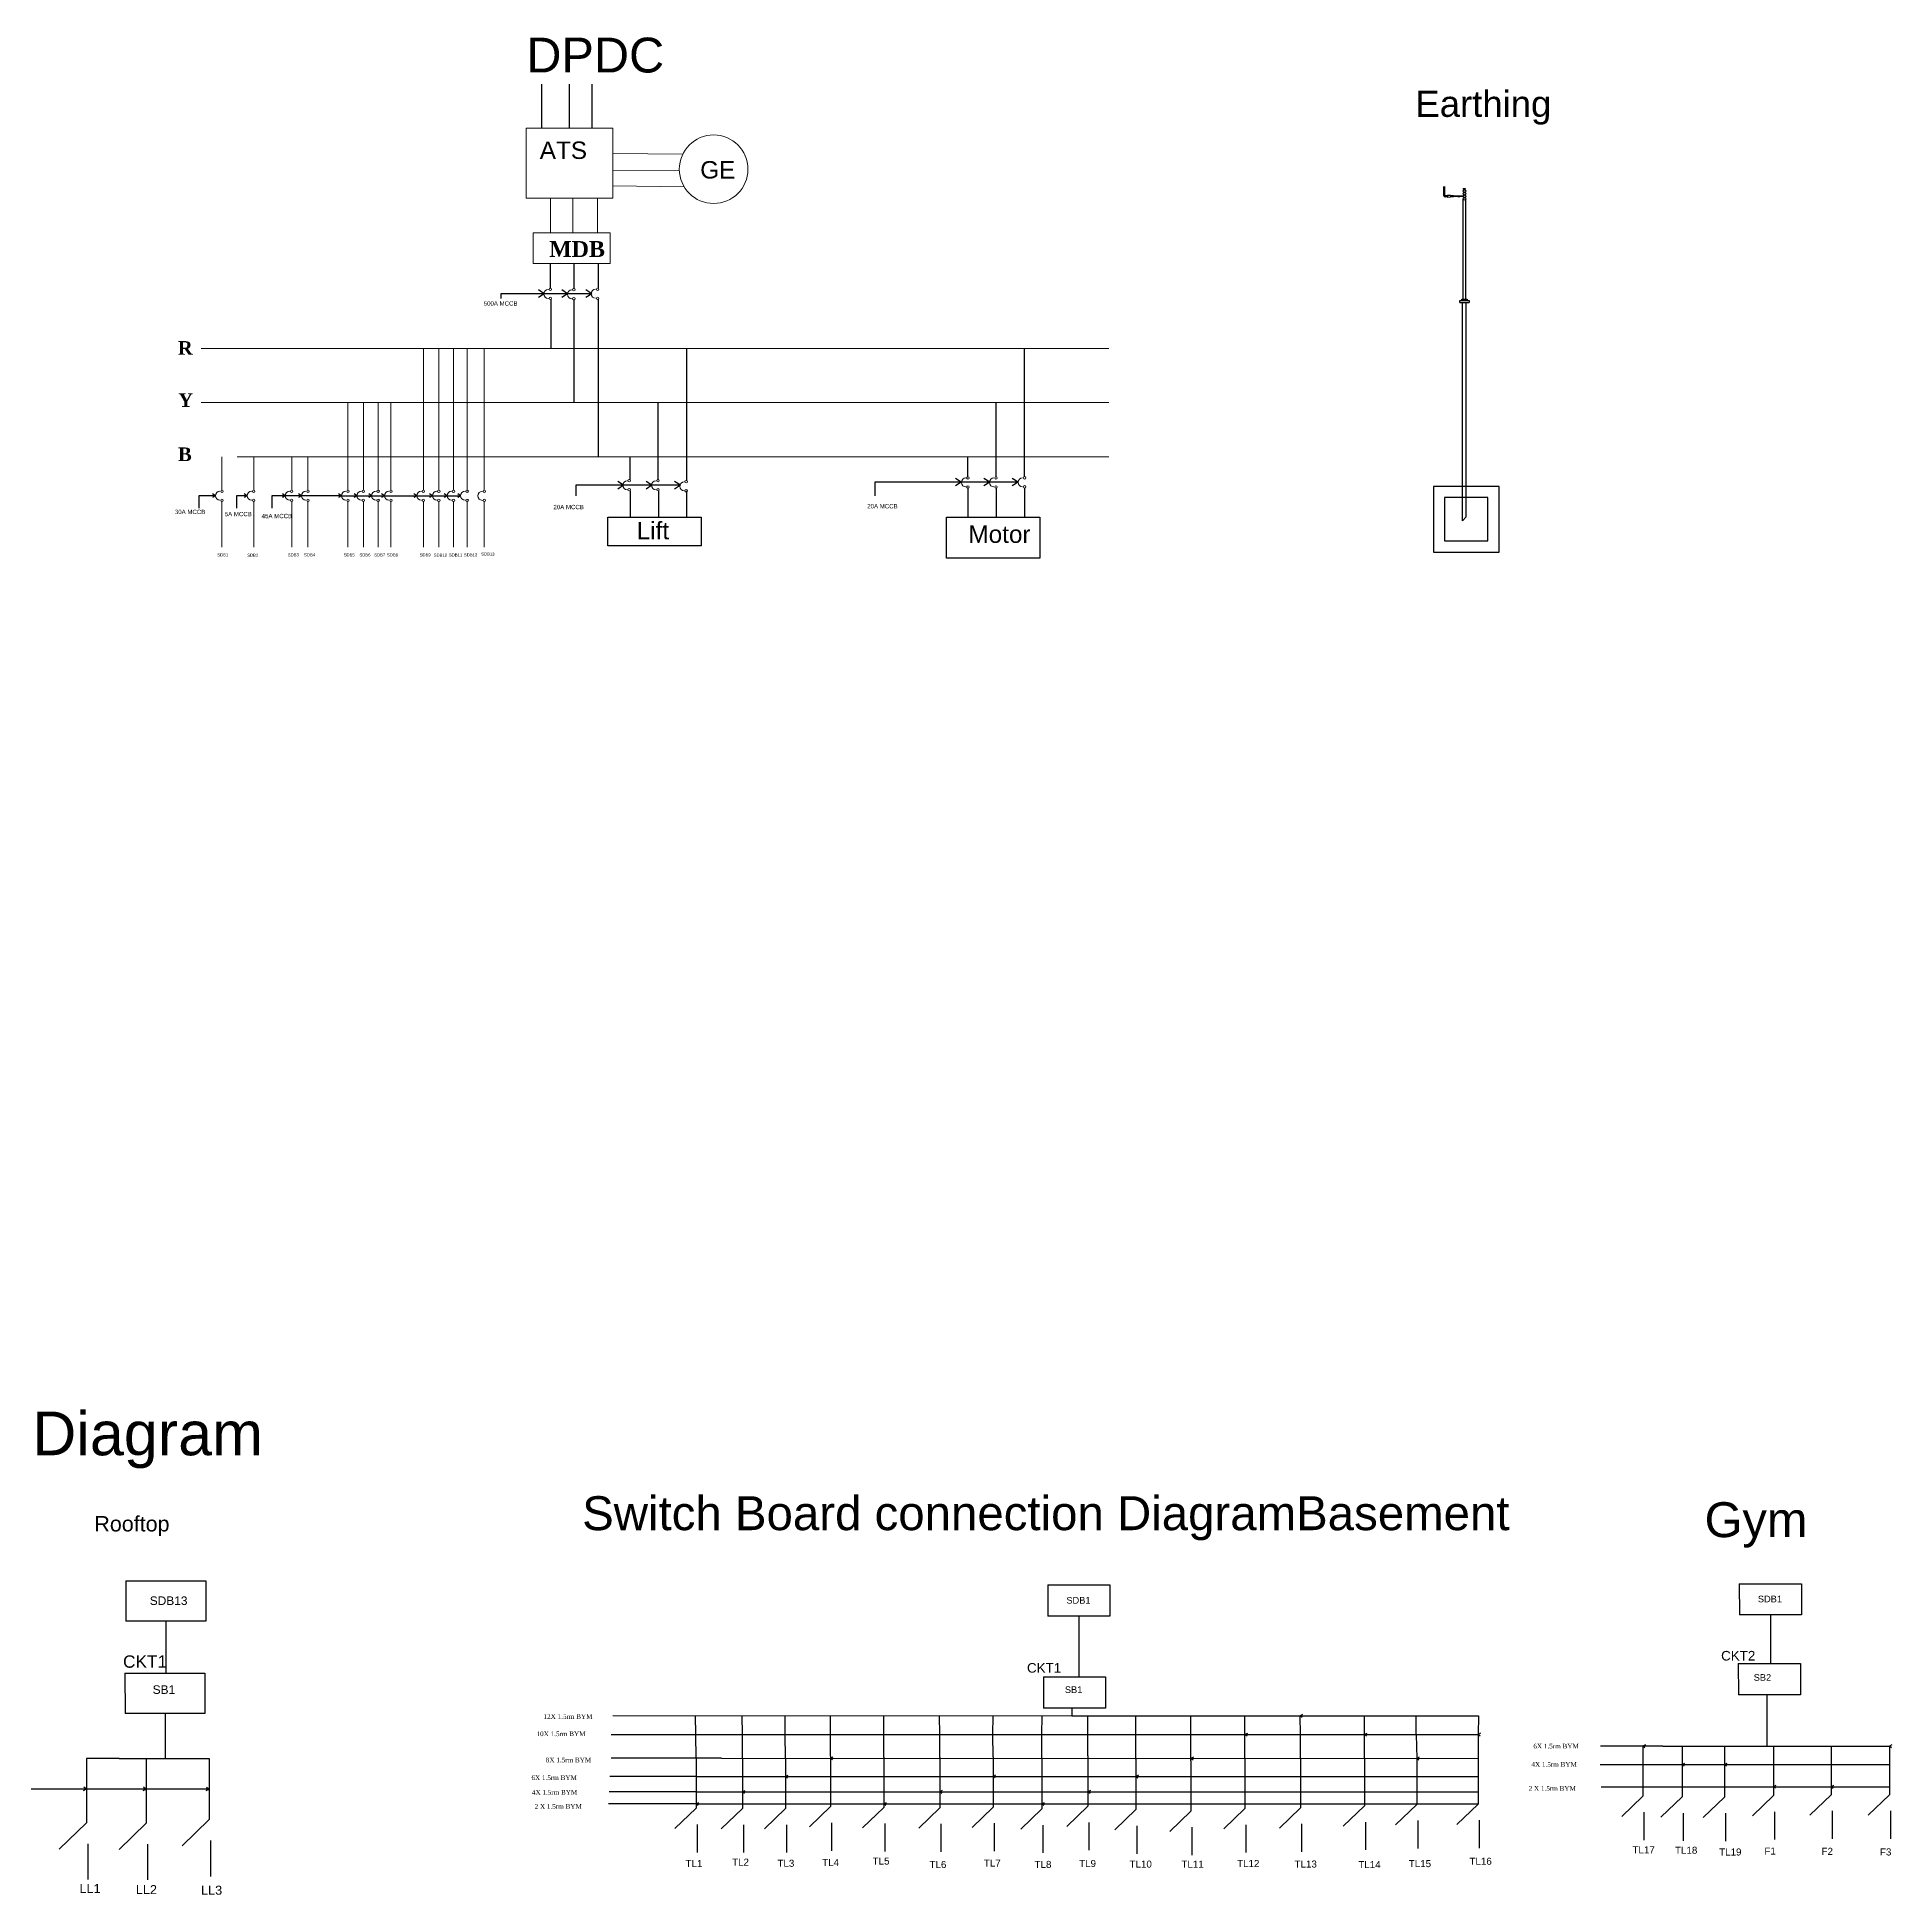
# Model space of a CAD drawing. Header units: inches. Extents: x 79 to 11386, y 236 to 3106.
# Drawn here: x 8829 to 11386, y 517 to 3077 of the extents above; entities that cross this region are included whole.
import ezdxf

# ---------------------------------------------------------------- set-up
doc = ezdxf.new("R2010")
doc.units = ezdxf.units.IN
doc.header["$LTSCALE"] = 20
doc.header["$MEASUREMENT"] = 0
doc.linetypes.add('HIDDEN', pattern=[0.375, 0.25, -0.125])
for name, color, linetype in [('appliances', 180, 'Continuous'), ('door_window', 30, 'Continuous'), ('hatch', 8, 'Continuous'), ('MDB', 255, 'Continuous'), ('Text', 250, 'Continuous'), ('Text layer', 200, 'HIDDEN')]:
    doc.layers.add(name, color=color, linetype=linetype)
doc.layers.add('Red Box', color=1, linetype='Continuous', lineweight=5)
doc.styles.get("Standard").update_dxf_attribs({"font": 'arial.ttf', "height": 6})

msp = doc.modelspace()

# ---------------------------------------------------------------- linework, layer by layer
for p, q in [((9524.67235, 2951.50433), (9524.67235, 3012.18959)), ((9562.8621, 2951.50433), (9562.8621, 3012.18959)), ((9594.23417, 2951.50433), (9594.23417, 3012.18959)), ((10768.22713, 2858.4338), (10768.22713, 2871.22257)), ((10769.59957, 2859.12925), (10769.59957, 2871.14384)), ((10794.94884, 2868.1019), (10794.94884, 2868.45898)), ((10794.94884, 2868.45898), (10797.91048, 2868.45898)), ((10795.80071, 2866.42612), (10794.94884, 2868.1019)), ((10794.94884, 2868.1019), (10797.91048, 2868.1019)), ((10795.03599, 2867.93046), (10795.13129, 2868.1019)), ((10795.33489, 2868.1019), (10795.12062, 2867.76399)), ((10795.19495, 2867.61777), (10795.50068, 2868.1019)), ((10795.27626, 2867.45781), (10795.65774, 2868.1019)), ((10795.37478, 2867.26401), (10795.84971, 2868.1019)), ((10795.45995, 2867.09646), (10795.99804, 2868.1019)), ((10795.51641, 2866.98539), (10796.10592, 2868.1019)), ((10795.58173, 2866.85689), (10796.23285, 2868.1019)), ((10795.65053, 2866.72155), (10796.38379, 2868.1019)), ((10795.71446, 2866.59578), (10796.5073, 2868.1019)), ((10795.76247, 2866.50135), (10796.60678, 2868.1019)), ((10795.80071, 2866.42612), (10796.73371, 2868.1019)), ((10795.98788, 2866.49739), (10796.85388, 2868.1019)), ((10796.24866, 2866.55976), (10797.0014, 2868.1019)), ((10796.47617, 2866.5821), (10797.10775, 2868.1019)), ((10796.6778, 2866.57792), (10797.31015, 2868.1019)), ((10796.81131, 2866.56274), (10797.48511, 2868.1019)), ((10796.93982, 2866.53852), (10797.66693, 2868.1019)), ((10797.10946, 2866.49142), (10797.77328, 2868.1019)), ((10797.21991, 2866.45089), (10797.91048, 2868.1019)), ((10797.91048, 2868.43884), (10797.91048, 2868.45898)), ((10797.91048, 2868.1019), (10797.91048, 2868.43884)), ((10773.23314, 2856.78816), (10769.78787, 2856.78816)), ((10773.23314, 2858.3212), (10769.98484, 2858.3212)), ((10773.23314, 2859.23076), (10773.23314, 2856.00879)), ((10773.23314, 2859.23076), (10777.39126, 2859.23076)), ((10777.39126, 2856.13597), (10773.23314, 2856.00879)), ((10777.39126, 2859.23076), (10777.39126, 2856.13597)), ((10781.28149, 2858.3212), (10777.39126, 2858.3212)), ((10781.28149, 2856.78816), (10777.39126, 2856.78816)), ((10781.28149, 2858.3212), (10781.28149, 2856.78816)), ((10787.37158, 2857.78305), (10781.28149, 2857.78305)), ((10787.37158, 2857.18346), (10781.28149, 2857.18346)), ((10787.37158, 2858.27129), (10787.37158, 2856.82902)), ((10787.37158, 2858.27129), (10790.06675, 2858.27129)), ((10790.06675, 2856.87945), (10787.37158, 2856.82902)), ((10790.06675, 2858.27129), (10790.06675, 2856.87945)), ((10794.74655, 2857.78305), (10790.06675, 2857.78305)), ((10794.75329, 2857.18346), (10790.06675, 2857.18346)), ((10794.72465, 2864.70884), (10794.72465, 2864.826)), ((10794.72465, 2715.91235), (10794.72465, 2853.49209)), ((10798.36151, 2715.91235), (10798.36151, 2854.00594)), ((9537.0364, 2731.10152), (9537.0364, 2764.78539)), ((9569.2361, 2731.08512), (9569.2361, 2764.78539)), ((9602.79739, 2731.07945), (9602.79739, 2764.78539)), ((9537.25971, 2715.42436), (9537.25971, 2647.97392)), ((9569.00102, 2715.40957), (9569.00102, 2573.12992)), ((9602.5249, 2715.40957), (9602.5249, 2498.28592)), ((10790.23809, 2711.39174), (10790.23809, 2714.09453)), ((10790.23809, 2714.09453), (10803.00665, 2714.09453)), ((10792.76959, 2714.09453), (10792.76959, 2715.91235)), ((10792.76959, 2715.91235), (10800.04695, 2715.91235)), ((10800.04695, 2715.91235), (10800.04695, 2714.09453)), ((10803.00665, 2714.09453), (10803.08435, 2711.39174)), ((10790.23809, 2711.39174), (10803.08435, 2711.39174)), ((10793.69618, 2410.15285), (10793.69618, 2711.39174)), ((10798.75766, 2415.65715), (10798.75766, 2711.39174)), ((9724.66615, 2465.37582), (9724.66615, 2647.97392)), ((10190.10227, 2471.43947), (10190.10227, 2647.97392)), ((9685.43705, 2467.06404), (9685.43705, 2573.12992)), ((10151.09387, 2471.43665), (10151.09387, 2573.12992)), ((9646.44467, 2467.0685), (9646.44467, 2498.28592)), ((10111.89029, 2471.43947), (10111.89029, 2498.28592)), ((9646.44377, 2451.3766), (9646.44377, 2415.25394)), ((9685.68456, 2451.38115), (9685.68456, 2415.25394)), ((9724.40928, 2451.39617), (9724.40928, 2415.25394)), ((10111.89029, 2455.74751), (10111.89029, 2415.25394)), ((10151.12421, 2455.75235), (10151.12421, 2415.25394)), ((10190.10227, 2455.74751), (10190.10227, 2415.25394)), ((10844.1942, 2457.70584), (10753.76116, 2457.70584)), ((10753.76116, 2457.70584), (10753.76116, 2367.27279)), ((10828.86657, 2442.3782), (10769.08879, 2442.3782)), ((10769.08879, 2442.3782), (10769.08879, 2382.60043)), ((10828.86657, 2382.60043), (10828.86657, 2442.3782)), ((10844.1942, 2367.27279), (10844.1942, 2457.70584)), ((10082.51402, 2415.25394), (10211.41202, 2415.25394)), ((10082.51402, 2358.86107), (10082.51402, 2415.25394)), ((10211.41202, 2415.25394), (10211.41202, 2358.86107)), ((10793.69618, 2410.15285), (10798.75766, 2415.65715)), ((10769.08879, 2382.60043), (10828.86657, 2382.60043)), ((10211.41202, 2358.86107), (10082.51402, 2358.86107)), ((10753.76116, 2367.27279), (10844.1942, 2367.27279)), ((8951.44038, 949.14185), (9061.78664, 949.14185)), ((8951.44038, 949.14185), (8951.62611, 893.61045)), ((9061.78664, 949.14185), (9061.78664, 893.61045)), ((10222.18529, 943.56665), (10307.80886, 943.56665)), ((10222.18529, 943.56665), (10222.3294, 900.47687)), ((10307.80886, 943.56665), (10307.80886, 900.47687)), ((11175.22865, 945.3975), (11260.85222, 945.3975)), ((11175.22865, 945.3975), (11175.37276, 902.30772)), ((11260.85222, 945.3975), (11260.85222, 902.30772)), ((10307.80886, 900.47687), (10222.3294, 900.47687)), ((10265.06913, 900.47687), (10265.06913, 816.80654)), ((11260.85222, 902.30772), (11175.37276, 902.30772)), ((11218.11249, 902.30772), (11218.11249, 835.38361)), ((9061.78664, 893.61045), (8951.62611, 893.61045)), ((9006.70638, 893.61045), (9006.70638, 828.97457)), ((8950.29024, 821.89983), (9060.6365, 821.89983)), ((8950.29024, 821.89983), (8950.47597, 766.36843)), ((9006.70638, 828.97457), (9006.70638, 821.89983)), ((9060.6365, 821.89983), (9060.6365, 766.36843)), ((11173.93256, 835.38361), (11259.55612, 835.38361)), ((11173.93256, 835.38361), (11174.07667, 792.29382)), ((11259.55612, 835.38361), (11259.55612, 792.29382)), ((10216.11211, 816.80654), (10301.73567, 816.80654)), ((10216.11211, 816.80654), (10216.25622, 773.71676)), ((10301.73567, 816.80654), (10301.73567, 773.71676)), ((10301.73567, 773.71676), (10216.25622, 773.71676)), ((10255.56413, 773.71676), (10255.56413, 763.34391)), ((11259.55612, 792.29382), (11174.07667, 792.29382)), ((11213.3868, 791.87688), (11213.3868, 721.53334)), ((9060.6365, 766.36843), (8950.47597, 766.36843)), ((9005.55623, 766.36843), (9005.55623, 704.60249)), ((9622.86039, 763.60457), (10255.56413, 763.34391)), ((9736.98631, 737.4495), (9736.52034, 763.55775)), ((9801.29176, 737.4495), (9801.02124, 763.53117)), ((9860.467, 737.4495), (9860.06285, 763.50685)), ((9922.6966, 737.4495), (9922.79991, 763.481)), ((9996.1417, 737.4495), (9996.2589, 763.45074)), ((10073.43663, 737.4495), (10073.2146, 763.41903)), ((10146.664, 737.4495), (10147.07091, 763.3886)), ((10214.08714, 737.4495), (10214.38566, 763.36087)), ((10255.56413, 763.34391), (10813.99377, 763.34391)), ((10277.58411, 737.4495), (10277.58671, 763.34391)), ((10343.61062, 737.4495), (10343.39982, 763.34391)), ((10419.50892, 737.4495), (10419.47943, 763.34391)), ((10494.02448, 737.4495), (10493.92559, 763.34391)), ((10570.41377, 737.4495), (10569.99565, 763.34391)), ((10658.71341, 737.4495), (10658.85047, 763.34391)), ((10729.96208, 737.4495), (10729.96035, 763.34391)), ((10813.99377, 763.34391), (10815.95165, 763.34391)), ((10815.95165, 763.34391), (10815.49189, 737.4495)), ((9620.55032, 737.4495), (10815.49189, 737.4495)), ((9737.56926, 704.7862), (9736.98631, 737.4495)), ((9801.42497, 704.77857), (9801.29176, 737.4495)), ((9860.79569, 704.85016), (9860.467, 737.4495)), ((9922.74781, 707.4296), (9922.6966, 737.4495)), ((9996.05779, 706.39783), (9996.1417, 737.4495)), ((10073.4979, 705.88194), (10073.43663, 737.4495)), ((10146.98347, 706.91788), (10146.664, 737.4495)), ((10214.09829, 704.33843), (10214.08714, 737.4495)), ((10277.59914, 707.94965), (10277.58411, 737.4495)), ((10343.68138, 703.30666), (10343.61062, 737.4495)), ((10419.57269, 701.24313), (10419.50892, 737.4495)), ((10493.91525, 704.59613), (10494.02448, 737.4495)), ((10570.60632, 704.57592), (10570.41377, 737.4495)), ((10658.65646, 704.55273), (10658.71341, 737.4495)), ((10729.96208, 737.4495), (10730.65032, 704.53376)), ((10815.49189, 737.4495), (10815.24951, 704.51147)), ((11042.50034, 721.53334), (10983.88982, 721.53334)), ((11069.74807, 721.53334), (11041.88354, 721.53334)), ((11042.50034, 721.9738), (11042.50034, 652.59548)), ((11069.74807, 721.53334), (11382.20438, 721.53334)), ((11096.37361, 720.94513), (11096.37361, 651.5668)), ((11154.70762, 720.60223), (11154.70762, 721.53334)), ((11154.70762, 720.60223), (11154.70762, 651.22391)), ((11222.52692, 721.53334), (11222.52692, 653.23637)), ((11301.74672, 721.53334), (11301.74672, 654.47327)), ((11382.20438, 721.53334), (11382.20438, 654.47327)), ((8942.3387, 704.60249), (8897.39245, 704.60249)), ((8897.39245, 704.60249), (8897.39245, 615.65903)), ((8942.3387, 704.60249), (9066.55219, 704.60249)), ((8979.68566, 704.68491), (8979.68566, 615.2745)), ((9066.55219, 704.60249), (9066.55219, 620.17882)), ((9737.56926, 704.7862), (9620.25538, 704.7862)), ((9772.44546, 704.7862), (9737.56926, 704.7862)), ((9737.56926, 704.7862), (9737.56926, 635.77022)), ((9772.44546, 704.7862), (10815.24951, 704.51147)), ((9801.42497, 704.85016), (9801.42497, 635.47184)), ((9860.79569, 704.85016), (9860.79569, 635.47184)), ((9922.74781, 707.4296), (9922.74781, 638.05128)), ((9996.05779, 706.39783), (9996.05779, 637.0195)), ((10073.4979, 705.88194), (10073.4979, 636.50361)), ((10146.98347, 706.91788), (10146.98347, 637.53956)), ((10214.09829, 704.33843), (10214.09829, 634.96011)), ((10255.56413, 704.65892), (10255.56413, 704.33843)), ((10277.59914, 707.94965), (10277.59914, 638.57133)), ((10343.68138, 703.30666), (10343.68138, 633.92834)), ((10419.57269, 701.24313), (10419.57269, 631.86481)), ((10493.91525, 704.85432), (10493.91525, 635.476)), ((10570.60632, 704.57592), (10570.60632, 636.53496)), ((10658.65646, 704.55273), (10658.65646, 639.12276)), ((10730.65032, 704.53376), (10730.65032, 641.193)), ((10815.24951, 704.51147), (10815.24951, 641.70775)), ((10983.58447, 696.00086), (11382.20438, 696.00086)), ((9737.56926, 679.74247), (9618.56729, 679.74247)), ((9737.56926, 679.74247), (10815.24951, 679.74247)), ((9066.55219, 662.39065), (8787.53242, 662.39065)), ((9737.56926, 641.78351), (9616.58495, 641.78351)), ((9737.56926, 658.47128), (9617.57609, 658.47128)), ((9737.56926, 658.47128), (10815.24951, 658.62405)), ((9737.56926, 641.78351), (10815.24951, 641.78351)), ((10730.65032, 641.193), (10701.51609, 613.16849)), ((10815.24951, 641.70775), (10786.11527, 613.68324)), ((10985.07392, 665.48633), (11382.20438, 665.48633)), ((11042.50034, 652.59548), (11013.36611, 624.57096)), ((11096.37361, 651.5668), (11067.23938, 623.54229)), ((11154.70762, 651.22391), (11125.57339, 623.1994)), ((11222.52692, 653.23637), (11193.39268, 625.21185)), ((11301.74672, 654.47327), (11272.61249, 626.44876)), ((11382.20438, 654.47327), (11353.07015, 626.44876)), ((8897.39245, 615.65903), (8859.84609, 579.5428)), ((8979.68566, 615.2745), (8942.1393, 579.15827)), ((9066.55219, 620.17882), (9029.00583, 584.06259)), ((9737.56926, 635.77022), (9708.43503, 607.7457)), ((9801.42497, 635.47184), (9772.29073, 607.44732)), ((9860.79569, 635.47184), (9831.66146, 607.44732)), ((9922.74781, 638.05128), (9893.61357, 610.02677)), ((9924.15934, 615.76877), (9924.15934, 577.38805)), ((9996.05779, 637.0195), (9966.92355, 608.99499)), ((9997.46932, 614.737), (9997.46932, 576.35628)), ((10073.4979, 636.50361), (10044.36366, 608.4791)), ((10146.98347, 637.53956), (10117.84924, 609.51504)), ((10148.395, 615.25705), (10148.395, 576.87633)), ((10214.09829, 634.96011), (10184.96405, 606.9356)), ((10277.59914, 638.57133), (10248.46491, 610.54682)), ((10279.01068, 616.28883), (10279.01068, 577.9081)), ((10343.68138, 633.92834), (10314.54715, 605.90382)), ((10419.57269, 631.86481), (10390.43846, 603.84029)), ((10493.91525, 635.476), (10464.78101, 607.45149)), ((10570.60632, 636.53496), (10541.47209, 608.51045)), ((10658.65646, 639.12276), (10629.52223, 611.09824)), ((10660.06799, 616.84025), (10660.06799, 578.45953)), ((10732.06186, 618.9105), (10732.06186, 580.52978)), ((10816.66104, 619.42524), (10816.66104, 581.04452)), ((11043.91188, 630.31297), (11043.91188, 591.93225)), ((11097.78514, 629.2843), (11097.78514, 590.90357)), ((11156.11915, 628.94141), (11156.11915, 590.56068)), ((11223.93845, 630.95386), (11223.93845, 592.57314)), ((11303.15825, 632.19077), (11303.15825, 593.81005)), ((11383.61591, 632.19077), (11383.61591, 593.81005)), ((9068.37128, 591.46253), (9068.37128, 541.99987)), ((9738.98079, 613.48771), (9738.98079, 575.10699)), ((9802.8365, 613.18933), (9802.8365, 574.80861)), ((9862.20723, 613.18933), (9862.20723, 574.80861)), ((10074.90943, 614.22111), (10074.90943, 575.84039)), ((10215.50982, 612.67761), (10215.50982, 574.29688)), ((10345.09292, 611.64583), (10345.09292, 573.26511)), ((10420.98422, 609.5823), (10420.98422, 571.20158)), ((10495.32678, 613.19349), (10495.32678, 574.81277)), ((10572.01785, 614.25245), (10572.01785, 575.87173)), ((8899.21155, 586.94274), (8899.21155, 537.48008)), ((8981.50476, 586.55821), (8981.50476, 537.09555))]:
    msp.add_line(p, q)
msp.add_lwpolyline([(9615.77852, 2415.25394), (9744.67652, 2415.25394), (9744.67652, 2376.01282), (9615.77852, 2376.01282)], close=True)
for centre, radius in [((10796.52449, 2853.88055), 1.84129), ((10796.53948, 2864.76742), 1.81578), ((10796.52382, 2857.50319), 1.79917), ((10796.524, 2861.13379), 1.78308)]:
    msp.add_circle(centre, radius)
for centre, radius, start, end in [((10770.0199, 2858.57114), 1.79802, 175.61928859, 262.58534743), ((10771.7928, 2859.67908), 2.26109, 194.07371324, 216.90876671)]:
    msp.add_arc(centre, radius, start, end)
at = {"layer": 'appliances'}
for p, q in [((10573.3883, 764.96676), (10570.03075, 763.39397)), ((10572.87063, 761.1706), (10570.03075, 763.39397)), ((10497.37435, 738.93205), (10494.01679, 737.35926)), ((10496.85667, 735.13589), (10494.01679, 737.35926)), ((10662.06707, 738.99768), (10658.70952, 737.42489)), ((10661.5494, 735.20152), (10658.70952, 737.42489)), ((10818.8341, 739.1598), (10815.47654, 737.58702)), ((10818.31642, 735.36364), (10815.47654, 737.58702)), ((11045.8579, 723.09383), (11042.50034, 721.52104)), ((11045.34022, 719.29767), (11042.50034, 721.52104)), ((11385.56193, 723.07771), (11382.20438, 721.50492)), ((11385.04426, 719.28154), (11382.20438, 721.50492)), ((9926.10536, 706.32254), (9922.74781, 704.74975)), ((9925.58768, 702.52638), (9922.74781, 704.74975)), ((10422.92829, 706.15155), (10419.57073, 704.57876)), ((10422.41061, 702.35539), (10419.57073, 704.57876)), ((10734.00788, 706.10353), (10730.65032, 704.53074)), ((10733.4902, 702.30736), (10730.65032, 704.53074)), ((11099.73116, 697.53567), (11096.37361, 695.96288)), ((11099.21349, 693.73951), (11096.37361, 695.96288)), ((11158.06518, 697.52929), (11154.70762, 695.9565)), ((11157.5475, 693.73313), (11154.70762, 695.9565)), ((9864.15325, 681.15505), (9860.79569, 679.58226)), ((9863.63557, 677.35888), (9860.79569, 679.58226)), ((10150.34103, 681.41706), (10146.98347, 679.84427)), ((10149.82335, 677.62089), (10146.98347, 679.84427)), ((10347.03894, 681.30688), (10343.68138, 679.73409)), ((10346.52126, 677.51072), (10343.68138, 679.73409)), ((11225.88447, 667.12191), (11222.52692, 665.54912)), ((11305.10427, 667.00669), (11301.74672, 665.4339)), ((8893.02589, 660.39623), (8897.3529, 662.42315)), ((8893.69304, 665.28849), (8897.3529, 662.42315)), ((8975.37631, 660.28214), (8979.70332, 662.30905)), ((8976.04346, 665.17439), (8979.70332, 662.30905)), ((9062.12966, 660.13544), (9066.45666, 662.16235)), ((9062.79681, 665.02769), (9066.45666, 662.16235)), ((9740.92682, 643.32377), (9737.56926, 641.75098)), ((9740.40914, 639.52761), (9737.56926, 641.75098)), ((9804.78252, 660.05082), (9801.42497, 658.47803)), ((9804.26484, 656.25466), (9801.42497, 658.47803)), ((9999.41534, 643.31529), (9996.05779, 641.7425)), ((9998.89766, 639.51913), (9996.05779, 641.7425)), ((10076.85545, 660.11053), (10073.4979, 658.53774)), ((10076.33777, 656.31437), (10073.4979, 658.53774)), ((10217.45584, 643.34048), (10214.09829, 641.7677)), ((10216.93817, 639.54432), (10214.09829, 641.7677)), ((10280.9567, 660.14815), (10277.59914, 658.57536)), ((10280.43902, 656.35199), (10277.59914, 658.57536)), ((11225.3668, 663.32575), (11222.52692, 665.54912)), ((11304.5866, 663.21053), (11301.74672, 665.4339))]:
    msp.add_line(p, q, dxfattribs=at)
at = {"layer": 'MDB', "color": 7, "lineweight": 20}
for p, q in [((9719.14637, 2915.54047), (9622.59761, 2916.3038)), ((9714.40985, 2893.26365), (9622.59761, 2892.81024)), ((9721.04128, 2870.6778), (9622.59761, 2871.8044)), ((9536.79651, 2855.06816), (9536.79651, 2807.14544)), ((9567.62761, 2855.06816), (9567.62761, 2807.14544)), ((9601.50973, 2855.06816), (9601.8309, 2807.14544))]:
    msp.add_line(p, q, dxfattribs=at)
msp.add_lwpolyline([(9503.12659, 2951.50433), (9622.59761, 2951.50433), (9622.59761, 2855.06816), (9503.12659, 2855.06816)], close=True, dxfattribs=at)
msp.add_circle((9761.63812, 2894.86388), 47.25538, dxfattribs=at)
at = {"layer": 'Red Box', "color": 7}
for p, q in [((9534.69752, 2807.14544), (9513.1279, 2807.14544)), ((9513.1279, 2807.14544), (9513.1279, 2789.43334)), ((9534.69752, 2807.14544), (9597.06752, 2807.14544)), ((9597.06752, 2807.14544), (9619.1569, 2807.14544)), ((9619.1569, 2807.14544), (9619.1569, 2789.43334)), ((9513.1279, 2764.78539), (9513.1279, 2789.43334)), ((9619.1569, 2764.78539), (9619.1569, 2789.43334)), ((9534.69752, 2764.78539), (9513.1279, 2764.78539)), ((9597.06752, 2764.78539), (9534.69752, 2764.78539)), ((9597.06752, 2764.78539), (9619.1569, 2764.78539)), ((9361.62077, 2647.97392), (9361.62077, 2452.72991)), ((9382.93052, 2647.97392), (9382.93052, 2452.72991)), ((9403.20077, 2647.97392), (9403.20077, 2452.72991)), ((9421.91177, 2647.97392), (9421.91177, 2452.72991)), ((9445.63891, 2647.88373), (9445.63891, 2452.63973)), ((9257.67077, 2573.12992), (9257.67077, 2452.72991)), ((9278.98052, 2573.12992), (9278.98052, 2452.72991)), ((9299.25077, 2573.12992), (9299.25077, 2452.72991)), ((9316.92227, 2573.12992), (9316.92227, 2452.72991)), ((9084.04042, 2498.28592), (9084.04042, 2452.72991)), ((9127.73327, 2498.28592), (9127.73327, 2452.72991)), ((9180.22802, 2498.28592), (9180.22802, 2452.72991)), ((9202.57727, 2498.28592), (9202.57727, 2452.72991)), ((9084.04041, 2436.87946), (9084.04041, 2373.83232)), ((9127.73326, 2436.87946), (9127.73326, 2373.83232)), ((9180.22801, 2436.87946), (9180.22801, 2373.83232)), ((9202.57726, 2436.87946), (9202.57726, 2373.83232)), ((9257.67077, 2436.87945), (9257.67077, 2373.83232)), ((9278.98052, 2436.87945), (9278.98052, 2373.83232)), ((9299.25077, 2436.87945), (9299.25077, 2373.83232)), ((9316.92227, 2436.87945), (9316.92227, 2373.83232)), ((9361.62077, 2436.87945), (9361.62077, 2373.83232)), ((9382.93052, 2436.87945), (9382.93052, 2373.83232)), ((9403.20077, 2436.87945), (9403.20077, 2373.83232)), ((9421.91177, 2436.87945), (9421.91177, 2373.83232)), ((9445.63891, 2436.78927), (9445.63891, 2373.74214))]:
    msp.add_line(p, q, dxfattribs=at)
at = {"layer": 'Red Box', "color": 1}
msp.add_line((9055.22815, 2647.97392), (10306.2664, 2647.97392), dxfattribs=at)
at = {"layer": 'Red Box', "color": 2}
msp.add_line((9055.22815, 2573.12992), (10306.2664, 2573.12992), dxfattribs=at)
at = {"layer": 'Red Box', "color": 5}
msp.add_line((9104.83042, 2498.28592), (10306.2664, 2498.28592), dxfattribs=at)
at = {"layer": 'Red Box', "color": 7}
for centre in [(9536.64038, 2729.28488), (9536.64038, 2716.85403), (9569.00517, 2728.75512), (9569.00517, 2716.32427), (9601.74236, 2729.35462), (9601.74236, 2716.92377), (9645.26511, 2465.55356), (9685.0864, 2465.55356), (9723.88146, 2464.11789), (10112.1225, 2469.3265), (10112.1225, 2456.89565), (10150.798, 2469.3265), (10150.798, 2456.89565), (10190.30071, 2469.53322), (10190.30071, 2457.10237), (9084.04041, 2451.02011), (9084.04041, 2438.58926), (9127.73326, 2451.02011), (9127.73326, 2438.58926), (9180.22801, 2451.02011), (9180.22801, 2438.58926), (9202.57726, 2451.02011), (9202.57726, 2438.58926), (9257.67077, 2451.02011), (9257.67077, 2438.58926), (9278.98052, 2451.02011), (9278.98052, 2438.58926), (9299.25077, 2451.02011), (9299.25077, 2438.58926), (9316.92227, 2451.02011), (9316.92227, 2438.58926), (9361.62077, 2451.02011), (9361.62077, 2438.58926), (9382.93052, 2451.02011), (9382.93052, 2438.58926), (9403.20077, 2451.02011), (9403.20077, 2438.58926), (9421.91177, 2451.02011), (9421.91177, 2438.58926), (9445.63891, 2450.92993), (9445.63891, 2438.49908), (9645.26511, 2453.12271), (9685.0864, 2453.12271), (9723.88146, 2451.68704)]:
    msp.add_circle(centre, 1.70981, dxfattribs=at)
for centre in [(9533.92434, 2723.06945), (9566.28913, 2722.5397), (9599.02632, 2723.13919), (9642.54907, 2459.33813), (9682.37036, 2459.33813), (9721.16542, 2457.90246), (10109.40646, 2463.11107), (10148.08197, 2463.11107), (10187.58467, 2463.31779), (9081.32437, 2444.80469), (9125.01722, 2444.80469), (9177.51197, 2444.80469), (9199.86122, 2444.80469), (9254.95474, 2444.80468), (9276.26449, 2444.80468), (9296.53474, 2444.80468), (9314.20624, 2444.80468), (9358.90474, 2444.80468), (9380.21449, 2444.80468), (9400.48474, 2444.80468), (9419.19574, 2444.80468), (9442.92288, 2444.7145)]:
    msp.add_arc(centre, 6.21542, 90, 270, dxfattribs=at)
at = {"layer": 'Text'}
for p, q in [((9528.19425, 2723.25555), (9468.16952, 2723.25555)), ((9468.16952, 2723.25555), (9468.16952, 2716.70894)), ((9528.19425, 2723.25555), (9520.2767, 2728.42329)), ((9528.19425, 2723.25555), (9520.2767, 2718.0878)), ((9593.68275, 2723.25555), (9528.19425, 2723.25555)), ((9560.15887, 2723.25555), (9552.24132, 2728.42329)), ((9560.15887, 2723.25555), (9552.24132, 2718.0878)), ((9593.68275, 2723.25555), (9585.7652, 2728.42329)), ((9593.68275, 2723.25555), (9585.7652, 2718.0878)), ((9715.824, 2459.22255), (9571.85965, 2459.22255)), ((9571.85965, 2459.22255), (9571.85965, 2444.89072)), ((9637.61202, 2459.22255), (9629.69447, 2464.39029)), ((9637.61202, 2459.22255), (9629.69447, 2454.0548)), ((9676.718, 2459.22255), (9668.80045, 2464.39029)), ((9676.718, 2459.22255), (9668.80045, 2454.0548)), ((9715.824, 2459.22255), (9707.90645, 2464.39029)), ((9715.824, 2459.22255), (9707.90645, 2454.0548)), ((10103.04814, 2463.59349), (9984.0214, 2463.59349)), ((9984.0214, 2463.59349), (9984.0214, 2444.89072)), ((10103.04814, 2463.59349), (10095.13059, 2468.76123)), ((10103.04814, 2463.59349), (10095.13059, 2458.42574)), ((10181.26012, 2463.59349), (10103.04814, 2463.59349)), ((10142.15413, 2463.59349), (10134.23657, 2468.76123)), ((10142.15413, 2463.59349), (10134.23657, 2458.42574)), ((10181.26012, 2463.59349), (10173.34257, 2468.76123)), ((10181.26012, 2463.59349), (10173.34257, 2458.42574)), ((9075.10895, 2444.80469), (9052.36952, 2444.80469)), ((9052.36952, 2444.80469), (9052.36952, 2427.5605)), ((9075.10895, 2444.80469), (9071.11018, 2447.41466)), ((9075.10895, 2444.80469), (9071.11018, 2442.19471)), ((9118.8018, 2444.80469), (9104.08465, 2444.80469)), ((9104.08465, 2444.80469), (9104.08465, 2427.5605)), ((9118.8018, 2444.80469), (9114.80304, 2447.41466)), ((9118.8018, 2444.80469), (9114.80304, 2442.19471)), ((9248.73931, 2444.80469), (9152.94115, 2444.80469)), ((9152.94115, 2444.80469), (9152.94115, 2427.5605)), ((9171.29655, 2444.80469), (9167.29779, 2447.41466)), ((9171.29655, 2444.80469), (9167.29779, 2442.19471)), ((9193.6458, 2444.80469), (9189.64704, 2447.41466)), ((9193.6458, 2444.80469), (9189.64704, 2442.19471)), ((9248.73931, 2444.80468), (9244.74055, 2447.41466)), ((9248.73931, 2444.80468), (9244.74055, 2442.19471)), ((9248.73931, 2444.80468), (9307.99081, 2444.80468)), ((9270.04906, 2444.80468), (9266.0503, 2447.41466)), ((9270.04906, 2444.80468), (9266.0503, 2442.19471)), ((9290.31931, 2444.80468), (9286.32055, 2447.41466)), ((9290.31931, 2444.80468), (9286.32055, 2442.19471)), ((9307.99081, 2444.80468), (9303.99205, 2447.41466)), ((9307.99081, 2444.80468), (9303.99205, 2442.19471)), ((9307.99081, 2444.80468), (9412.98031, 2444.80468)), ((9352.68931, 2444.80468), (9348.69055, 2447.41466)), ((9352.68931, 2444.80468), (9348.69055, 2442.19471)), ((9373.99906, 2444.80468), (9370.0003, 2447.41466)), ((9373.99906, 2444.80468), (9370.0003, 2442.19471)), ((9394.26931, 2444.80468), (9390.27055, 2447.41466)), ((9394.26931, 2444.80468), (9390.27055, 2442.19471)), ((9412.98031, 2444.80468), (9408.98155, 2447.41466)), ((9412.98031, 2444.80468), (9408.98155, 2442.19471))]:
    msp.add_line(p, q, dxfattribs=at)

# ---------------------------------------------------------------- texts
at = {"attachment_point": 1}
for s, width, gutter_width, insert, char_height in [('DPDC', 131.4942526, 30, (9503.50774, 3076.16829), 48), ('Switch Board connection Diagram', 16285.4655777, 301.36358, (7872.46031, 1182.64102), 60.2727161), ('Switch Board connection DiagramBasement', 12636.764012, 233.84412, (9580.45992, 1065.90368), 46.768825), ('Gym', 3862.6978281, 240.53329, (11127.42759, 1057.61767), 48.106657), ('Rooftop', 1752.2341759, 105.88287, (8908.15601, 1038.55483), 21.176574)]:
    msp.add_mtext_dynamic_manual_height_columns(s, width=width, gutter_width=gutter_width, heights=[0], dxfattribs=dict(at, insert=insert, char_height=char_height))
at = {"layer": 'door_window', "insert": (9743.1977, 2906.02906), "char_height": 24, "attachment_point": 1}
msp.add_mtext_dynamic_manual_height_columns('GE', width=39.2915144, gutter_width=30, heights=[0], dxfattribs=at)
at = {"layer": 'hatch', "attachment_point": 1}
for s, width, insert, char_height in [('Earthing', 916.700719, (10728.91515, 3003.02535), 36), ('500A MCCB', 57.2259822, (9444.78762, 2712.87757), 6), ('20A MCCB', 58.7449754, (9540.89913, 2432.2651), 6), ('20A MCCB', 58.7449754, (9973.38384, 2433.40958), 6), ('30A MCCB', 42.5729375, (9019.13515, 2425.59939), 6), ('5A MCCB', 42.5729375, (9087.89288, 2422.58447), 6), ('45A MCCB', 42.5729375, (9138.77712, 2419.88851), 6)]:
    msp.add_mtext_dynamic_manual_height_columns(s, width=width, gutter_width=30, heights=[0], dxfattribs=dict(at, insert=insert, char_height=char_height))
at = {"layer": 'MDB', "color": 7, "lineweight": 20, "insert": (9522.01204, 2933.03783), "char_height": 24, "width": 100.9961208, "attachment_point": 1}
msp.add_mtext('{\\C32;\\c2648525;ATS}', dxfattribs=at)
at = {"layer": 'Text', "color": 1, "insert": (9534.9269, 2795.80227), "char_height": 21.8295, "width": 108.108, "attachment_point": 1}
msp.add_mtext('{\\fTimes New Roman|b1|i0|c0|p18;MDB}', dxfattribs=at)
at = {"layer": 'Text', "char_height": 18.711, "width": 33.78375, "attachment_point": 1}
for s, insert in [('{\\fTimes New Roman|b1|i0|c0|p18;R}', (9023.28556, 2657.94784)), ('{\\fTimes New Roman|b1|i0|c0|p18;Y}', (9023.85429, 2585.98619)), ('{\\fTimes New Roman|b1|i0|c0|p18;B}', (9023.55845, 2511.35239))]:
    msp.add_mtext(s, dxfattribs=dict(at, insert=insert))
at = {"layer": 'Text layer', "attachment_point": 1}
for s, width, gutter_width, insert, char_height in [('Lift', 54.2741658, 30, (9655.58018, 2408.79414), 24), ('Motor', 72.3658127, 30, (10112.7994, 2403.86428), 24), ('SDB13', 348.5355152, 58.73169, (8984.53736, 927.79913), 11.746338), ('SDB1', 270.4473529, 45.57306, (10247.867, 927.00569), 9.114612), ('SDB1', 270.4473529, 45.57306, (11200.91036, 928.83654), 9.114612), ('CKT1', 398.3095487, 85.04353, (8947.69496, 846.56338), 17.008707), ('CKT2', 309.0696884, 65.98983, (11150.24633, 852.68015), 13.197965), ('CKT1', 309.0696884, 65.98983, (10193.58254, 835.94431), 13.197965), ('SB2', 270.4473529, 45.57306, (11195.17952, 820.68484), 9.114612), ('SB1', 348.5355152, 58.73169, (8988.5232, 805.22977), 11.746338), ('SB1', 270.4473529, 45.57306, (10245.7791, 803.87135), 9.114612), ('{\\fTimes New Roman|b0|i0|c0|p18;\\H1.16667x;\\C0;12X 1.5rm BYM}', 85.864828, 10.3391, (9527.24346, 765.48768), 5.5141853), ('{\\fTimes New Roman|b0|i0|c0|p18;\\H1.16667x;\\C0;10X 1.5rm BYM}', 85.864828, 10.3391, (9517.6304, 741.70405), 5.5141853), ('{\\fTimes New Roman|b0|i0|c0|p18;\\H1.16667x;\\C0;6X 1.5rm BYM}', 85.864828, 10.3391, (10891.52846, 724.66509), 5.5141853), ('{\\fTimes New Roman|b0|i0|c0|p18;\\H1.16667x;\\C0;8X 1.5rm BYM}', 85.864828, 10.3391, (9530.44779, 705.57123), 5.5141853), ('{\\fTimes New Roman|b0|i0|c0|p18;\\H1.16667x;\\C0;4X 1.5rm BYM}', 85.864828, 10.3391, (10888.80886, 699.57614), 5.5141853), ('{\\fTimes New Roman|b0|i0|c0|p18;\\H1.16667x;\\C0;6X 1.5rm BYM}', 85.864828, 10.3391, (9510.63721, 681.22528), 5.5141853), ('{\\fTimes New Roman|b0|i0|c0|p18;\\H1.16667x;\\C0;2 X 1.5rm BYM}', 173.0505702, 10.3391, (10885.04177, 666.43553), 5.5141853), ('{\\fTimes New Roman|b0|i0|c0|p18;\\H1.16667x;\\C0;4X 1.5rm BYM}', 85.864828, 10.3391, (9511.24871, 661.08132), 5.5141853), ('{\\fTimes New Roman|b0|i0|c0|p18;\\H1.16667x;\\C0;2 X 1.5rm BYM}', 173.0505702, 10.3391, (9514.97896, 641.68645), 5.5141853), ('TL1', 144.7208644, 48.40746, (9722.98712, 564.60032), 9.681492), ('TL2', 144.7208644, 48.40746, (9787.10196, 566.4459), 9.681492), ('TL3', 144.7208644, 48.40746, (9849.63369, 564.86398), 9.681492), ('TL4', 144.7208644, 48.40746, (9911.24235, 565.8954), 9.681492), ('TL5', 144.7208644, 48.40746, (9980.81351, 567.92026), 9.681492), ('TL6', 144.7208644, 48.40746, (10059.16553, 563.19561), 9.681492), ('TL7', 144.7208644, 48.40746, (10134.14036, 565.22045), 9.681492), ('TL8', 144.7208644, 48.40746, (10203.97828, 563.3251), 9.681492), ('TL9', 144.7208644, 48.40746, (10265.38933, 564.59474), 9.681492), ('TL10', 144.7208644, 48.40746, (10334.84739, 563.74831), 9.681492), ('TL11', 144.7208644, 48.40746, (10406.36538, 563.58587), 9.681492), ('TL12', 144.7208644, 48.40746, (10483.11259, 564.64734), 9.681492), ('TL13', 144.7208644, 48.40746, (10562.25862, 563.84099), 9.681492), ('TL15', 144.7208644, 48.40746, (10719.69048, 564.37516), 9.681492), ('TL16', 144.7208644, 48.40746, (10803.36473, 567.65772), 9.681492), ('TL17', 144.7208644, 48.40746, (11028.03797, 583.37554), 9.681492), ('TL18', 144.7208644, 48.40746, (11086.68503, 582.83791), 9.681492), ('TL19', 144.7208644, 48.40746, (11147.48426, 580.41848), 9.681492), ('F1', 144.7208644, 48.40746, (11209.89281, 581.7602), 9.681492), ('F2', 144.7208644, 48.40746, (11288.66277, 581.33008), 9.681492), ('F3', 144.7208644, 48.40746, (11369.15449, 580.46983), 9.681492), ('TL14', 144.7208644, 48.40746, (10650.1959, 563.0397), 9.681492), ('LL1', 186.5071353, 62.38449, (8887.68347, 531.48579), 12.476897), ('LL2', 186.5071353, 62.38449, (8965.38063, 529.95141), 12.476897), ('LL3', 186.5071353, 62.38449, (9055.25823, 529.17112), 12.476897)]:
    msp.add_mtext_dynamic_manual_height_columns(s, width=width, gutter_width=gutter_width, heights=[0], dxfattribs=dict(at, insert=insert, char_height=char_height))
at = {"layer": 'Text layer', "char_height": 4.158, "attachment_point": 1}
for s, insert, width in [('SDB1', (9077.61354, 2365.36334), 31.185), ('SDB2', (9118.94472, 2364.90498), 31.185), ('SDB3', (9174.84063, 2365.36334), 31.185), ('SDB4', (9197.18988, 2365.36334), 31.185), ('SDB5', (9251.76364, 2365.36334), 31.185), ('SDB6', (9273.59314, 2365.36334), 31.185), ('SDB7', (9293.86339, 2365.36334), 31.185), ('SDB8', (9311.53489, 2365.36334), 31.185), ('SDB9', (9356.49327, 2365.36334), 31.185), ('SDB10', (9375.91203, 2365.12723), 34.8888981), ('SDB11', (9396.8444, 2365.24528), 31.185), ('SDB12', (9417.61908, 2365.27069), 31.185), ('SDB13', (9441.26653, 2366.52093), 31.185)]:
    msp.add_mtext(s, dxfattribs=dict(at, insert=insert, width=width))

doc.saveas('drawing.dxf')
